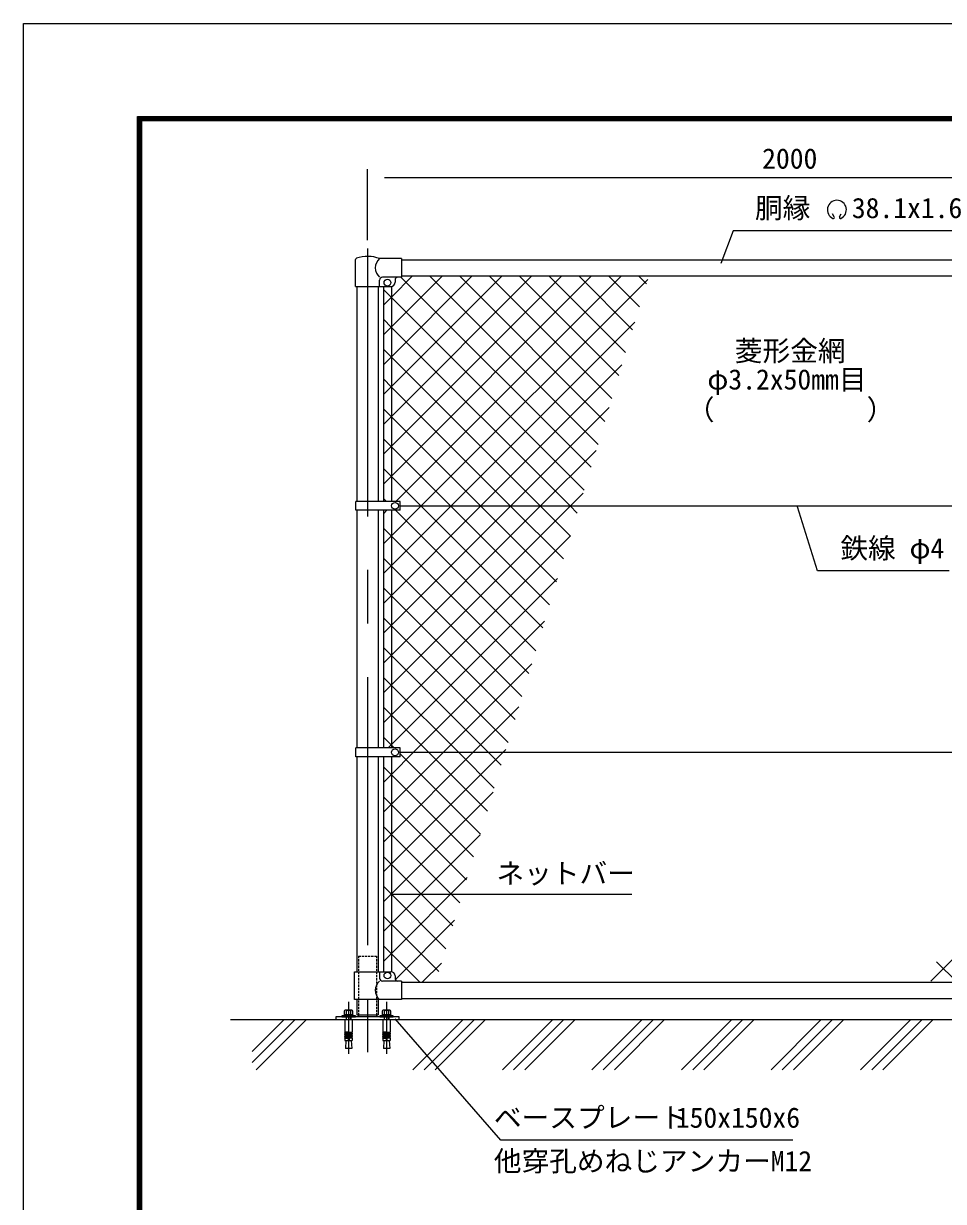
# Model space of a CAD drawing. Units: millimetres, scale not verified. Extents: x -4200 to 4200, y -2970 to 2970.
# Drawn here: x -4200 to -2020, y 179 to 2970 of the extents above; entities that cross this region are included whole.
import ezdxf
from ezdxf.enums import TextEntityAlignment as Align

# ---------------------------------------------------------------- set-up
doc = ezdxf.new("R2010")
doc.units = ezdxf.units.MM
doc.header["$LTSCALE"] = 20
doc.linetypes.add('USER1', pattern=[50.8, 31.75, -6.35, 6.35, -6.35])
doc.linetypes.add('USER2', pattern=[0.375, 0.25, -0.125])
for name, color, linetype, lineweight in [('0-0_D-BMK', 2, 'USER1', 13), ('0-1_D-STR1', 1, 'Continuous', 18), ('0-2_D-STR-DIM', 7, 'Continuous', 9), ('0-5_D-STR3', 3, 'Continuous', 13), ('0-6_D-STR2', 7, 'Continuous', 9), ('0-7_D-STR-TXT', 7, 'Continuous', 9), ('0-8_D-TTL', 7, 'Continuous', 9), ('0-B_D-BGD', 7, 'Continuous', 9), ('0-D_D-DCR-HCH', 7, 'Continuous', 9)]:
    doc.layers.add(name, color=color, linetype=linetype, lineweight=lineweight)
doc.styles.add('ＭＳ ゴシック', font='')
doc.styles.get('ＭＳ ゴシック').set_extended_font_data('MS Gothic')

msp = doc.modelspace()

# ---------------------------------------------------------------- linework, layer by layer
at = {"layer": '0-0_D-BMK'}
for p, q in [((-3384.65, 2437.29), (-3384.65, 528.82)), ((-3429.65, 651.83), (-3429.65, 528.82)), ((-3339.65, 651.83), (-3339.65, 528.82))]:
    msp.add_line(p, q, dxfattribs=at)
at = {"layer": '0-1_D-STR1'}
for p, q in [((-3304.65, 2410.23), (-1464.65, 2410.23)), ((-3410.05, 2347.23), (-3410.05, 1837.73)), ((-3359.25, 2347.23), (-3359.25, 1837.73)), ((-3304.65, 2372.23), (-1464.65, 2372.23)), ((-3410.05, 1816.73), (-3410.05, 1253.73)), ((-3359.25, 1816.73), (-3359.25, 1253.73)), ((-3410.05, 1232.73), (-3410.05, 723.23)), ((-3359.25, 1232.73), (-3359.25, 723.23)), ((-3304.65, 698.23), (-1464.65, 698.23)), ((-3410.05, 657.23), (-3410.05, 621.23)), ((-3359.25, 657.23), (-3359.25, 621.23)), ((-3304.65, 660.23), (-1464.65, 660.23)), ((-3410.05, 621.23), (-3359.25, 621.23))]:
    msp.add_line(p, q, dxfattribs=at)
at = {"layer": '0-2_D-STR-DIM'}
for p, q in [((-3384.65, 2457.29), (-3384.65, 2625.23)), ((-3344.65, 2605.23), (-1424.65, 2605.23))]:
    msp.add_line(p, q, dxfattribs=at)
at = {"layer": '0-5_D-STR3'}
for p, q in [((-3413.2, 2347.23), (-3413.2, 2410.92)), ((-3304.65, 2413.23), (-3356.1, 2413.23)), ((-3304.65, 2413.23), (-3304.65, 2369.23)), ((-3413.2, 2347.23), (-3356.1, 2347.23)), ((-3356.1, 2347.23), (-3356.1, 2362.23)), ((-3356.1, 2347.23), (-3329.65, 2347.23)), ((-3304.65, 2369.23), (-3349.1, 2369.23)), ((-3347.15, 2347.23), (-3347.15, 1837.73)), ((-3328.15, 2347.23), (-3328.15, 1837.73)), ((-3319.65, 2362.23), (-3319.65, 2357.23)), ((-3412.15, 1816.73), (-3412.15, 1837.73)), ((-3307.66, 1837.73), (-3412.15, 1837.73)), ((-3307.66, 1816.73), (-3412.15, 1816.73)), ((-3347.15, 1816.73), (-3347.15, 1253.73)), ((-3328.15, 1816.73), (-3328.15, 1253.73)), ((-3307.66, 1816.73), (-3307.66, 1837.73)), ((-3307.66, 1827.23), (-1467.15, 1827.23)), ((-3412.15, 1232.73), (-3412.15, 1253.73)), ((-3307.66, 1253.73), (-3412.15, 1253.73)), ((-3307.66, 1232.73), (-3412.15, 1232.73)), ((-3347.15, 1232.73), (-3347.15, 723.23)), ((-3328.15, 1232.73), (-3328.15, 723.11)), ((-3307.66, 1232.73), (-3307.66, 1253.73)), ((-3307.66, 1243.23), (-1467.15, 1243.23)), ((-3415.6, 723.23), (-3329.65, 723.23)), ((-3415.6, 657.23), (-3415.6, 723.23)), ((-3356.1, 723.23), (-3356.1, 708.23)), ((-3304.65, 701.23), (-3349.1, 701.23)), ((-3319.65, 713.23), (-3319.65, 708.23)), ((-3304.65, 701.23), (-3304.65, 657.23)), ((-3304.65, 657.23), (-3415.6, 657.23)), ((-3406, 621.23), (-3406, 616.23)), ((-3363.3, 621.23), (-3363.3, 616.23)), ((-3438.3, 610.23), (-3421, 610.23)), ((-3348.3, 610.23), (-3331, 610.23))]:
    msp.add_line(p, q, dxfattribs=at)
at = {"layer": '0-5_D-STR3', "linetype": 'USER2'}
for p, q in [((-3406, 760.23), (-3406, 621.23)), ((-3406, 760.23), (-3363.3, 760.23)), ((-3363.3, 760.23), (-3363.3, 621.23))]:
    msp.add_line(p, q, dxfattribs=at)
at = {"layer": '0-5_D-STR3', "lineweight": 18}
for p, q in [((-3445.65, 618.53), (-3445.65, 616.23)), ((-3413.65, 618.53), (-3445.65, 618.53)), ((-3445.65, 616.23), (-3413.65, 616.23)), ((-3418.9, 621.53), (-3440.4, 621.53)), ((-3440.4, 621.53), (-3440.4, 618.53)), ((-3440.4, 618.53), (-3418.9, 618.53)), ((-3440.05, 629.83), (-3440.05, 621.53)), ((-3440.05, 621.53), (-3419.26, 621.53)), ((-3421.86, 632.33), (-3437.45, 632.33)), ((-3435.65, 632.33), (-3423.65, 632.33)), ((-3435.65, 616.23), (-3435.65, 610.23)), ((-3434.85, 621.53), (-3434.85, 629.83)), ((-3434.57, 610.23), (-3434.57, 616.23)), ((-3431.15, 621.53), (-3430.35, 618.53)), ((-3428.15, 618.53), (-3428.96, 621.53)), ((-3424.73, 610.23), (-3424.73, 616.23)), ((-3424.46, 621.53), (-3424.46, 629.83)), ((-3423.65, 610.23), (-3423.65, 616.23)), ((-3419.26, 621.53), (-3419.26, 629.83)), ((-3418.9, 618.53), (-3418.9, 621.53)), ((-3413.65, 616.23), (-3413.65, 618.53)), ((-3355.65, 618.53), (-3355.65, 616.23)), ((-3323.65, 618.53), (-3355.65, 618.53)), ((-3355.65, 616.23), (-3323.65, 616.23)), ((-3328.9, 621.53), (-3350.4, 621.53)), ((-3350.4, 621.53), (-3350.4, 618.53)), ((-3350.4, 618.53), (-3328.9, 618.53)), ((-3350.05, 629.83), (-3350.05, 621.53)), ((-3350.05, 621.53), (-3329.26, 621.53)), ((-3331.86, 632.33), (-3347.45, 632.33)), ((-3345.65, 632.33), (-3333.65, 632.33)), ((-3345.65, 616.23), (-3345.65, 610.23)), ((-3344.85, 621.53), (-3344.85, 629.83)), ((-3344.57, 610.23), (-3344.57, 616.23)), ((-3341.15, 621.53), (-3340.35, 618.53)), ((-3338.15, 618.53), (-3338.96, 621.53)), ((-3334.73, 610.23), (-3334.73, 616.23)), ((-3334.46, 621.53), (-3334.46, 629.83)), ((-3333.65, 610.23), (-3333.65, 616.23)), ((-3329.26, 621.53), (-3329.26, 629.83)), ((-3328.9, 618.53), (-3328.9, 621.53)), ((-3323.65, 616.23), (-3323.65, 618.53)), ((-3438.3, 610.23), (-3438.3, 580.19)), ((-3421, 610.23), (-3421, 580.19)), ((-3348.3, 610.23), (-3348.3, 580.19)), ((-3331, 610.23), (-3331, 580.19)), ((-3430.65, 580.19), (-3438.3, 580.19)), ((-3438.3, 577.69), (-3437.87, 580.15)), ((-3438.3, 577.69), (-3430.65, 577.69)), ((-3438.3, 577.69), (-3438.3, 576.19)), ((-3438.3, 576.19), (-3430.65, 576.19)), ((-3438.3, 573.69), (-3437.87, 576.15)), ((-3438.3, 573.69), (-3430.65, 573.69)), ((-3438.3, 573.69), (-3438.3, 572.19)), ((-3438.3, 572.19), (-3430.65, 572.19)), ((-3438.3, 569.69), (-3437.87, 572.15)), ((-3438.3, 569.69), (-3430.65, 569.69)), ((-3438.3, 569.69), (-3438.3, 568.19)), ((-3438.3, 565.73), (-3437.87, 568.19)), ((-3438.3, 568.19), (-3430.65, 568.19)), ((-3438.3, 565.73), (-3430.65, 565.73)), ((-3438.3, 565.73), (-3438.3, 560.23)), ((-3438.3, 560.23), (-3421, 560.23)), ((-3436.15, 560.23), (-3437.23, 541.13)), ((-3430.65, 580.19), (-3430.65, 560.23)), ((-3428.65, 580.19), (-3421, 580.19)), ((-3428.65, 580.19), (-3428.65, 560.23)), ((-3421, 577.69), (-3428.65, 577.69)), ((-3421, 576.19), (-3428.65, 576.19)), ((-3421, 573.69), (-3428.65, 573.69)), ((-3421, 572.19), (-3428.65, 572.19)), ((-3421, 569.69), (-3428.65, 569.69)), ((-3421, 568.19), (-3428.65, 568.19)), ((-3421, 565.73), (-3428.65, 565.73)), ((-3423.16, 560.23), (-3422.08, 541.13)), ((-3421, 577.69), (-3421.44, 580.15)), ((-3421, 573.69), (-3421.44, 576.15)), ((-3421, 569.69), (-3421.44, 572.15)), ((-3421, 565.73), (-3421.44, 568.19)), ((-3421, 577.69), (-3421, 576.19)), ((-3421, 573.69), (-3421, 572.19)), ((-3421, 569.69), (-3421, 568.19)), ((-3421, 565.73), (-3421, 560.23)), ((-3340.65, 580.19), (-3348.3, 580.19)), ((-3348.3, 577.69), (-3347.87, 580.15)), ((-3348.3, 577.69), (-3340.65, 577.69)), ((-3348.3, 577.69), (-3348.3, 576.19)), ((-3348.3, 576.19), (-3340.65, 576.19)), ((-3348.3, 573.69), (-3347.87, 576.15)), ((-3348.3, 573.69), (-3340.65, 573.69)), ((-3348.3, 573.69), (-3348.3, 572.19)), ((-3348.3, 572.19), (-3340.65, 572.19)), ((-3348.3, 569.69), (-3347.87, 572.15)), ((-3348.3, 569.69), (-3340.65, 569.69)), ((-3348.3, 569.69), (-3348.3, 568.19)), ((-3348.3, 565.73), (-3347.87, 568.19)), ((-3348.3, 568.19), (-3340.65, 568.19)), ((-3348.3, 565.73), (-3340.65, 565.73)), ((-3348.3, 565.73), (-3348.3, 560.23)), ((-3348.3, 560.23), (-3331, 560.23)), ((-3346.15, 560.23), (-3347.23, 541.13)), ((-3340.65, 580.19), (-3340.65, 560.23)), ((-3338.65, 580.19), (-3331, 580.19)), ((-3338.65, 580.19), (-3338.65, 560.23)), ((-3331, 577.69), (-3338.65, 577.69)), ((-3331, 576.19), (-3338.65, 576.19)), ((-3331, 573.69), (-3338.65, 573.69)), ((-3331, 572.19), (-3338.65, 572.19)), ((-3331, 569.69), (-3338.65, 569.69)), ((-3331, 568.19), (-3338.65, 568.19)), ((-3331, 565.73), (-3338.65, 565.73)), ((-3333.16, 560.23), (-3332.08, 541.13)), ((-3331, 577.69), (-3331.44, 580.15)), ((-3331, 573.69), (-3331.44, 576.15)), ((-3331, 569.69), (-3331.44, 572.15)), ((-3331, 565.73), (-3331.44, 568.19)), ((-3331, 577.69), (-3331, 576.19)), ((-3331, 573.69), (-3331, 572.19)), ((-3331, 569.69), (-3331, 568.19)), ((-3331, 565.73), (-3331, 560.23)), ((-3422.08, 541.13), (-3437.23, 541.13)), ((-3332.08, 541.13), (-3347.23, 541.13))]:
    msp.add_line(p, q, dxfattribs=at)
at = {"layer": '0-5_D-STR3'}
msp.add_lwpolyline([(-3459.65, 610.23), (-3309.65, 610.23), (-3309.65, 616.23), (-3459.65, 616.23)], close=True, dxfattribs=at)
for centre in [(-3337.65, 2356.23), (-3319.66, 1827.23), (-3319.66, 1243.23), (-3337.65, 714.23)]:
    msp.add_circle(centre, 8, dxfattribs=at)
for centre, radius, start, end in [((-3409.9, 2410.92), 3.3, 109.22051, 180), ((-3384.65, 2338.49), 80, 69.0916, 109.22051), ((-3337.91, 2391.23), 28.55, 129.59418, 230.40582), ((-3349.1, 2362.23), 7, 90, 180), ((-3329.65, 2357.23), 10, 270, 0), ((-3312.65, 2362.23), 7, 90, 180), ((-3337.91, 679.23), 28.55, 129.59418, 230.40582), ((-3349.1, 708.23), 7, 180, 270), ((-3329.65, 713.23), 10, 0, 90), ((-3312.65, 708.23), 7, 180, 270)]:
    msp.add_arc(centre, radius, start, end, dxfattribs=at)
at = {"layer": '0-5_D-STR3', "lineweight": 18}
for centre, radius, start, end in [((-3437.45, 629.73), 2.6, 2.20423, 177.79577), ((-3429.65, 625.68), 6.65, 38.61324, 141.38676), ((-3421.86, 629.73), 2.6, 2.20423, 177.79577), ((-3347.45, 629.73), 2.6, 2.20423, 177.79577), ((-3339.65, 625.68), 6.65, 38.61324, 141.38676), ((-3331.86, 629.73), 2.6, 2.20423, 177.79577), ((-3429.65, 580.19), 1, 0, 180), ((-3339.65, 580.19), 1, 0, 180)]:
    msp.add_arc(centre, radius, start, end, dxfattribs=at)
at = {"layer": '0-6_D-STR2'}
for p, q in [((-3328.15, 2322.18), (-3278.11, 2372.23)), ((-3328.15, 2251.47), (-3207.4, 2372.23)), ((-3328.15, 2180.76), (-3136.69, 2372.23)), ((-3328.15, 2110.05), (-3065.98, 2372.23)), ((-3328.15, 2039.34), (-2995.27, 2372.23)), ((-3328.15, 1968.63), (-2924.56, 2372.23)), ((-3328.15, 1897.92), (-2853.85, 2372.23)), ((-3317.64, 1837.73), (-2783.14, 2372.23)), ((-2855.12, 1918.73), (-3305.62, 2369.23)), ((-3257.43, 1827.23), (-2720.92, 2363.73)), ((-2838.74, 1973.05), (-3237.91, 2372.23)), ((-2822.35, 2027.38), (-3167.2, 2372.23)), ((-2805.97, 2081.71), (-3096.49, 2372.23)), ((-2789.59, 2136.03), (-3025.78, 2372.23)), ((-2773.2, 2190.36), (-2955.07, 2372.23)), ((-2756.82, 2244.69), (-2884.36, 2372.23)), ((-2740.44, 2299.02), (-2813.65, 2372.23)), ((-2724.05, 2353.34), (-2742.94, 2372.23)), ((-3347.15, 2303.18), (-3328.15, 2322.18)), ((-3328.15, 2250.34), (-3347.15, 2269.34)), ((-3186.72, 1827.23), (-2751.45, 2262.49)), ((-3347.15, 2232.47), (-3328.15, 2251.47)), ((-2905.04, 1827.23), (-3328.15, 2250.34)), ((-3328.15, 2179.63), (-3347.15, 2198.63)), ((-3347.15, 2161.76), (-3328.15, 2180.76)), ((-2975.75, 1827.23), (-3328.15, 2179.63)), ((-3116.01, 1827.23), (-2781.98, 2161.25)), ((-3328.15, 2108.92), (-3347.15, 2127.92)), ((-3347.15, 2091.05), (-3328.15, 2110.05)), ((-3046.46, 1827.23), (-3328.15, 2108.92)), ((-3328.15, 2038.21), (-3347.15, 2057.21)), ((-3347.15, 2020.34), (-3328.15, 2039.34)), ((-3117.18, 1827.23), (-3328.15, 2038.21)), ((-3045.29, 1827.23), (-2812.52, 2060.01)), ((-3328.15, 1967.49), (-3347.15, 1986.49)), ((-3347.15, 1949.63), (-3328.15, 1968.63)), ((-3187.89, 1827.23), (-3328.15, 1967.49)), ((-2974.58, 1827.23), (-2843.05, 1958.76)), ((-3328.15, 1896.78), (-3347.15, 1915.78)), ((-3347.15, 1878.92), (-3328.15, 1897.92)), ((-3258.6, 1827.23), (-3328.15, 1896.78)), ((-3339.81, 1837.73), (-3347.15, 1845.07)), ((-2903.87, 1827.23), (-2873.58, 1857.52)), ((-3347.15, 1808.21), (-3338.64, 1816.73)), ((-3328.15, 1756.5), (-3257.43, 1827.23)), ((-3328.15, 1685.79), (-3186.72, 1827.23)), ((-3328.15, 1615.08), (-3116.01, 1827.23)), ((-3328.15, 1544.37), (-3045.29, 1827.23)), ((-3328.15, 1473.66), (-2974.58, 1827.23)), ((-3328.15, 1402.95), (-2903.87, 1827.23)), ((-2986.19, 1484.11), (-3318.81, 1816.73)), ((-2969.81, 1538.44), (-3258.6, 1827.23)), ((-2953.42, 1592.76), (-3187.89, 1827.23)), ((-2937.04, 1647.09), (-3117.18, 1827.23)), ((-2920.66, 1701.42), (-3046.46, 1827.23)), ((-2904.27, 1755.75), (-2975.75, 1827.23)), ((-2887.89, 1810.07), (-2905.04, 1827.23)), ((-3328.15, 1755.36), (-3347.15, 1774.36)), ((-3347.15, 1737.5), (-3328.15, 1756.5)), ((-3002.57, 1429.78), (-3328.15, 1755.36)), ((-3328.15, 1684.65), (-3347.15, 1703.65)), ((-3347.15, 1666.79), (-3328.15, 1685.79)), ((-3018.96, 1375.46), (-3328.15, 1684.65)), ((-3328.15, 1613.94), (-3347.15, 1632.94)), ((-3347.15, 1596.08), (-3328.15, 1615.08)), ((-3035.34, 1321.13), (-3328.15, 1613.94)), ((-3328.15, 1543.23), (-3347.15, 1562.23)), ((-3347.15, 1525.37), (-3328.15, 1544.37)), ((-3051.73, 1266.8), (-3328.15, 1543.23)), ((-3275.74, 1243.23), (-2965.18, 1553.79)), ((-3328.15, 1472.52), (-3347.15, 1491.52)), ((-3347.15, 1454.66), (-3328.15, 1473.66)), ((-3098.86, 1243.23), (-3328.15, 1472.52)), ((-3205.03, 1243.23), (-2995.71, 1452.55)), ((-3328.15, 1401.81), (-3347.15, 1420.81)), ((-3347.15, 1383.95), (-3328.15, 1402.95)), ((-3169.57, 1243.23), (-3328.15, 1401.81)), ((-3328.15, 1331.1), (-3347.15, 1350.1)), ((-3134.32, 1243.23), (-3026.24, 1351.3)), ((-3240.28, 1243.23), (-3328.15, 1331.1)), ((-3328.15, 1190.81), (-3275.74, 1243.23)), ((-3328.15, 1120.1), (-3205.03, 1243.23)), ((-3328.15, 1049.39), (-3134.32, 1243.23)), ((-3328.15, 978.68), (-3063.61, 1243.23)), ((-3117.26, 1049.49), (-3307.66, 1239.89)), ((-3100.88, 1103.82), (-3240.28, 1243.23)), ((-3084.49, 1158.15), (-3169.57, 1243.23)), ((-3068.11, 1212.48), (-3098.86, 1243.23)), ((-3063.61, 1243.23), (-3056.77, 1250.06)), ((-2050.08, 701.12), (-1507.97, 1243.23)), ((-3328.15, 1189.68), (-3347.15, 1208.68)), ((-3347.15, 1171.81), (-3328.15, 1190.81)), ((-3133.64, 995.17), (-3328.15, 1189.68)), ((-3328.15, 907.97), (-3087.31, 1148.82)), ((-3328.15, 1118.97), (-3347.15, 1137.97)), ((-3347.15, 1101.1), (-3328.15, 1120.1)), ((-3150.03, 940.84), (-3328.15, 1118.97)), ((-3328.15, 1048.26), (-3347.15, 1067.26)), ((-3347.15, 1030.39), (-3328.15, 1049.39)), ((-3166.41, 886.51), (-3328.15, 1048.26)), ((-3328.15, 837.26), (-3117.84, 1047.57)), ((-3328.15, 977.55), (-3347.15, 996.55)), ((-3347.15, 959.68), (-3328.15, 978.68)), ((-3182.8, 832.19), (-3328.15, 977.55)), ((-3328.15, 906.83), (-3347.15, 925.83)), ((-3328.15, 766.55), (-3148.37, 946.33)), ((-3347.15, 888.97), (-3328.15, 907.97)), ((-3199.18, 777.86), (-3328.15, 906.83)), ((-3328.15, 836.12), (-3347.15, 855.12)), ((-3318.89, 705.1), (-3178.9, 845.09)), ((-3347.15, 818.26), (-3328.15, 837.26)), ((-3215.56, 723.53), (-3328.15, 836.12)), ((-3347.15, 747.55), (-3328.15, 766.55)), ((-3255.06, 698.23), (-3209.44, 743.85)), ((-1988.18, 698.23), (-2036.41, 746.46))]:
    msp.add_line(p, q, dxfattribs=at)
for points in [[(-2871.51, 1864.4), (-3328.15, 2321.05), (-3347.15, 2340.05)], [(-3347.15, 1313.23), (-3328.15, 1332.23), (-2904.11, 1756.28)], [(-3335.95, 1253.73), (-3328.15, 1261.52), (-2934.65, 1655.03)], [(-3321.49, 1253.73), (-3328.15, 1260.39), (-3347.15, 1279.39)], [(-3260.97, 698.23), (-3328.15, 765.41), (-3347.15, 784.41)]]:
    msp.add_lwpolyline(points, dxfattribs=at)
at = {"layer": '0-7_D-STR-TXT'}
for p, q in [((-2279.01, 2511.88), (-2283.16, 2519.06)), ((-2266.53, 2511.88), (-2262.38, 2519.06)), ((-2758.78, 906.13), (-3329.9, 906.13))]:
    msp.add_line(p, q, dxfattribs=at)
for points in [[(-1982.51, 2479.01), (-2518.81, 2479.01), (-2547.78, 2401.66)], [(-2006.99, 1673.6), (-2318.32, 1673.6), (-2366.41, 1825.32)], [(-2376.82, 323.74), (-3068.6, 323.74), (-3319.07, 611.37)]]:
    msp.add_lwpolyline(points, dxfattribs=at)
for centre, radius, start, end in [((-2272.77, 2529.04), 22.5, 294.32478, 245.67522), ((-2281.06, 2510.64), 2.37, 245.67522, 30), ((-2264.47, 2510.64), 2.37, 150, 294.32478)]:
    msp.add_arc(centre, radius, start, end, dxfattribs=at)
at = {"layer": '0-8_D-TTL', "color": 2, "lineweight": 18}
msp.add_lwpolyline([(-4199.68, 2970.23), (4200.32, 2970.23), (4200.32, -2969.77), (-4199.68, -2969.77)], close=True, dxfattribs=at)
at = {"layer": '0-8_D-TTL'}
for points in [[(-3929.68, 2750.23), (3930.32, 2750.23), (3930.32, -2749.77), (-3929.68, -2749.77)], [(-3927.18, 2747.73), (3927.82, 2747.73), (3927.82, -2747.27), (-3927.18, -2747.27)], [(-3924.68, 2745.23), (3925.32, 2745.23), (3925.32, -2744.77), (-3924.68, -2744.77)], [(-3922.18, 2742.73), (3922.82, 2742.73), (3922.82, -2742.27), (-3922.18, -2742.27)], [(-3919.68, 2740.23), (3920.32, 2740.23), (3920.32, -2739.77), (-3919.68, -2739.77)]]:
    msp.add_lwpolyline(points, close=True, dxfattribs=at)
at = {"layer": '0-B_D-BGD'}
msp.add_line((-3709.65, 610.23), (-884.65, 610.23), dxfattribs=at)
at = {"layer": '0-D_D-DCR-HCH'}
for p, q in [((-3658.17, 507.99), (-3555.93, 610.23)), ((-3658.17, 534.51), (-3582.45, 610.23)), ((-3648.48, 491.17), (-3529.42, 610.23)), ((-3277.25, 491.17), (-3158.19, 610.23)), ((-3250.73, 491.17), (-3131.67, 610.23)), ((-3224.22, 491.17), (-3105.15, 610.23)), ((-3065.12, 491.17), (-2946.05, 610.23)), ((-3038.6, 491.17), (-2919.54, 610.23)), ((-3012.08, 491.17), (-2893.02, 610.23)), ((-2852.98, 491.17), (-2733.92, 610.23)), ((-2826.47, 491.17), (-2707.41, 610.23)), ((-2799.95, 491.17), (-2680.89, 610.23)), ((-2640.85, 491.17), (-2521.79, 610.23)), ((-2614.34, 491.17), (-2495.27, 610.23)), ((-2587.82, 491.17), (-2468.76, 610.23)), ((-2428.72, 491.17), (-2309.66, 610.23)), ((-2402.2, 491.17), (-2283.14, 610.23)), ((-2375.69, 491.17), (-2256.63, 610.23)), ((-2216.59, 491.17), (-2097.53, 610.23)), ((-2190.07, 491.17), (-2071.01, 610.23)), ((-2163.55, 491.17), (-2044.49, 610.23))]:
    msp.add_line(p, q, dxfattribs=at)

# ---------------------------------------------------------------- texts
at = {"layer": '0-2_D-STR-DIM', "style": 'ＭＳ ゴシック'}
msp.add_text('2000', height=48.09, dxfattribs=at).set_placement((-2449.9, 2611.97), align=Align.BOTTOM_LEFT)
at = {"layer": '0-7_D-STR-TXT', "style": 'ＭＳ ゴシック'}
for s, p in [('胴縁 \u300038.1x1.6', (-2466.87, 2494.79)), ('菱形金網', (-2514.6, 2156.12)), ('φ3.2x50mm目', (-2579.58, 2088.54)), ('（\u3000\u3000   \u3000\u3000）', (-2628.31, 2016.89)), ('鉄線 φ4', (-2264.6, 1688.47)), ('ネットバー', (-3079.34, 918.08)), ('ベースプレート', (-3085.29, 339.14)), (' 150x150x6', (-2687.12, 339.14)), ('他穿孔めねじアンカーM12', (-3085.53, 236.13))]:
    msp.add_text(s, height=48.09, dxfattribs=at).set_placement(p, align=Align.BOTTOM_LEFT)

doc.saveas('drawing.dxf')
